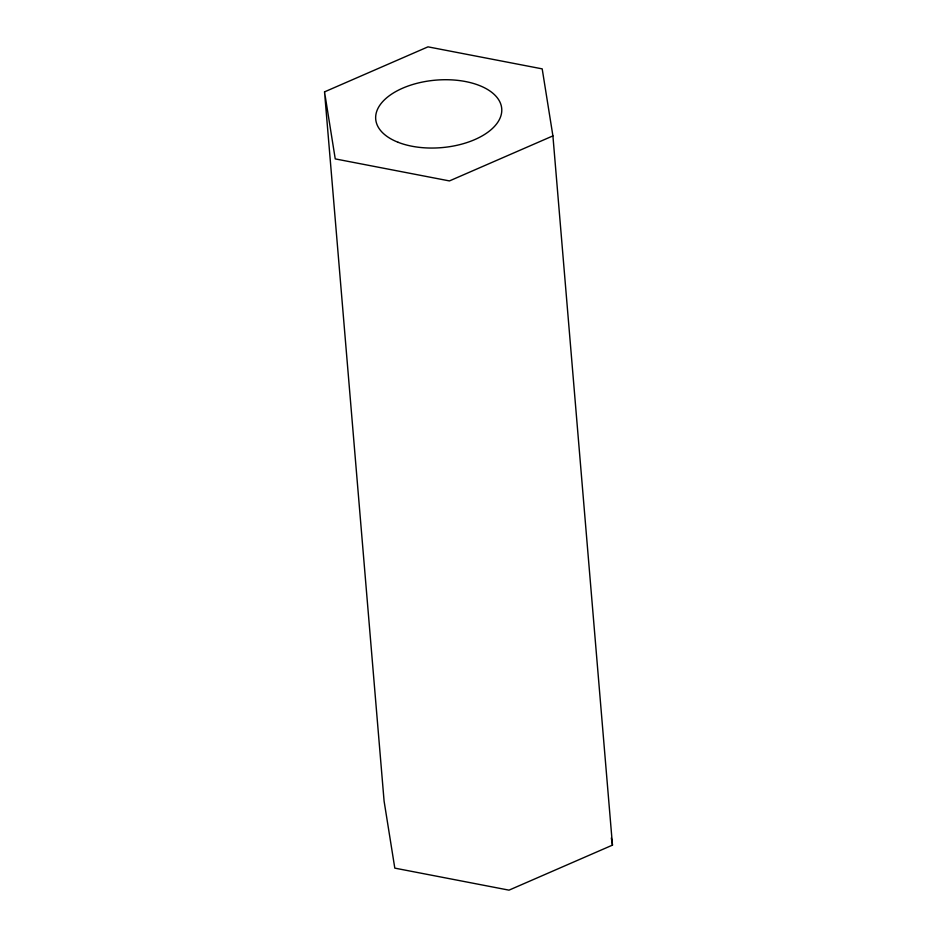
<?xml version="1.0" encoding="UTF-8"?>
<svg xmlns="http://www.w3.org/2000/svg" width="937" height="937" viewBox="0 0 937 937"><rect width="100%" height="100%" fill="white"/><g stroke="black" fill="none" stroke-linecap="round" stroke-linejoin="round"><path stroke-width="1.41" d="M324.53 91.873L427.998 46.85L542.195 68.869L552.912 135.9L612.47 845.127L509.002 890.15L394.805 868.13L384.088 801.1L324.53 91.873L335.247 158.903L449.444 180.923L552.912 135.9M611.334 837.994L612.47 845.127M398.084 142.283A63.224 33.873 -4.8 0 0 500.803 116.141A63.224 33.873 -4.8 0 0 417.281 83.229A63.224 33.873 -4.8 0 0 398.084 142.283"/></g></svg>
